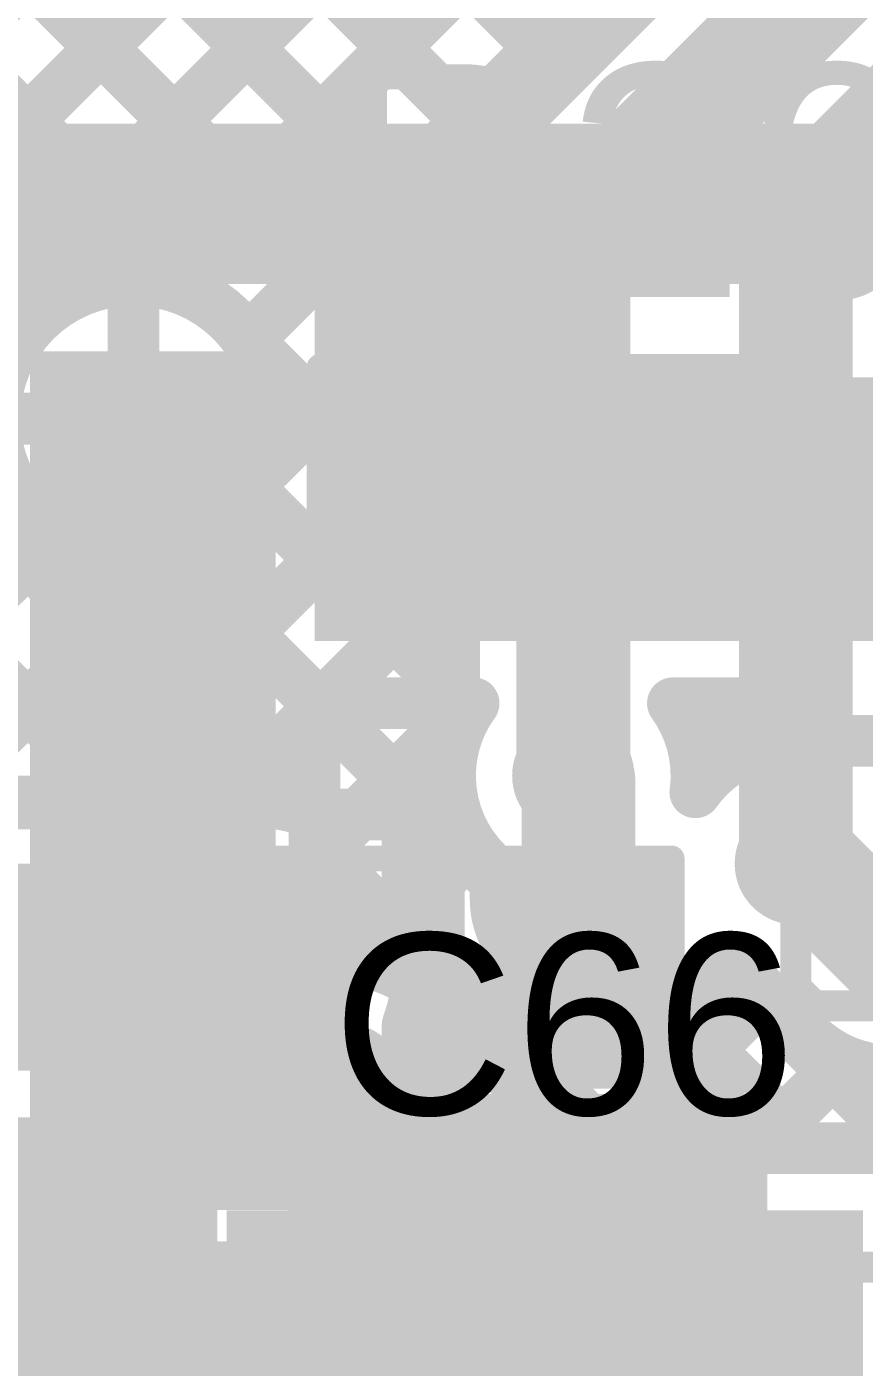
# Model space of a CAD drawing. Header units: millimetres. Extents: x -0.26 to 2.84, y -0.09 to 2.43.
# Drawn here: x 1.5544 to 1.7162, y 0.6937 to 0.9527 of the extents above; entities that cross this region are included whole.
import ezdxf

# ---------------------------------------------------------------- set-up
doc = ezdxf.new("R2010")
doc.units = ezdxf.units.MM
doc.header["$MEASUREMENT"] = 0
for name, color, linetype in [('BottomLayer', 5, 'Continuous'), ('BottomOverlay', 54, 'Continuous'), ('BottomPaste', 16, 'Continuous'), ('BottomSolder', 6, 'Continuous'), ('TopLayer', 1, 'Continuous'), ('TopOverlay', 2, 'Continuous'), ('TopPaste', 8, 'Continuous'), ('TopSolder', 216, 'Continuous'), ('ViaHoleLayer', 16, 'Continuous')]:
    doc.layers.add(name, color=color, linetype=linetype)
doc.styles.add('Arial', font='', dxfattribs={"height": 0.2})
doc.styles.get('Arial').set_extended_font_data('Arial')

# ---------------------------------------------------------------- blocks, each defined once
blk = doc.blocks.new('R__0603_B_18')
at = {"layer": 'BottomLayer'}
for points in [[(-0.045, -0.0175), (-0.045, 0.0175), (-0.015, 0.0175), (-0.015, -0.0175)], [(0.015, -0.0175), (0.015, 0.0175), (0.045, 0.0175), (0.045, -0.0175)]]:
    blk.add_hatch(color=5, dxfattribs=at).paths.add_polyline_path(points)
at = {"layer": 'BottomPaste'}
for points in [[(-0.045, -0.0175), (-0.045, 0.0175), (-0.015, 0.0175), (-0.015, -0.0175)], [(0.015, -0.0175), (0.015, 0.0175), (0.045, 0.0175), (0.045, -0.0175)]]:
    blk.add_hatch(color=16, dxfattribs=at).paths.add_polyline_path(points)
at = {"layer": 'BottomSolder'}
for points in [[(-0.049, -0.0215), (-0.049, 0.0215), (-0.011, 0.0215), (-0.011, -0.0215)], [(0.011, -0.0215), (0.011, 0.0215), (0.049, 0.0215), (0.049, -0.0215)]]:
    blk.add_hatch(color=6, dxfattribs=at).paths.add_polyline_path(points)
at = {"layer": 'BottomOverlay', "const_width": 0.005}
for points in [[(0.048, 0.021), (-0.048, 0.021)], [(-0.048, 0.021), (-0.048, -0.021)], [(0.048, 0.021), (0.048, -0.021)], [(0.048, -0.021), (-0.048, -0.021)]]:
    blk.add_lwpolyline(points, dxfattribs=at)
at = {"layer": 'BottomOverlay', "const_width": 0.0025}
for points in [[(-0.04925, 0.021, 1), (-0.04675, 0.021, 1)], [(-0.04925, 0.021, 1), (-0.04675, 0.021, 1)], [(0.04675, 0.021, 1), (0.04925, 0.021, 1)], [(0.04675, 0.021, 1), (0.04925, 0.021, 1)], [(-0.04925, -0.021, 1), (-0.04675, -0.021, 1)], [(-0.04925, -0.021, 1), (-0.04675, -0.021, 1)], [(0.04675, -0.021, 1), (0.04925, -0.021, 1)], [(0.04675, -0.021, 1), (0.04925, -0.021, 1)]]:
    blk.add_lwpolyline(points, format="xyb", close=True, dxfattribs=at)
blk = doc.blocks.new('R__0603_20')
at = {"layer": 'TopLayer'}
for points in [[(-0.015, 0.0175), (-0.015, -0.0175), (-0.045, -0.0175), (-0.045, 0.0175)], [(0.045, 0.0175), (0.045, -0.0175), (0.015, -0.0175), (0.015, 0.0175)]]:
    blk.add_hatch(color=1, dxfattribs=at).paths.add_polyline_path(points)
at = {"layer": 'TopPaste'}
for points in [[(-0.015, 0.0175), (-0.015, -0.0175), (-0.045, -0.0175), (-0.045, 0.0175)], [(0.045, 0.0175), (0.045, -0.0175), (0.015, -0.0175), (0.015, 0.0175)]]:
    blk.add_hatch(color=8, dxfattribs=at).paths.add_polyline_path(points)
at = {"layer": 'TopSolder'}
for points in [[(-0.011, 0.0215), (-0.011, -0.0215), (-0.049, -0.0215), (-0.049, 0.0215)], [(0.049, 0.0215), (0.049, -0.0215), (0.011, -0.0215), (0.011, 0.0215)]]:
    blk.add_hatch(color=216, dxfattribs=at).paths.add_polyline_path(points)
at = {"layer": 'TopOverlay', "const_width": 0.005}
for points in [[(-0.048, 0.021), (0.048, 0.021)], [(-0.048, -0.021), (-0.048, 0.021)], [(0.048, -0.021), (0.048, 0.021)], [(-0.048, -0.021), (0.048, -0.021)]]:
    blk.add_lwpolyline(points, dxfattribs=at)
at = {"layer": 'TopOverlay', "const_width": 0.0025}
for points in [[(-0.04925, 0.021, 1), (-0.04675, 0.021, 1)], [(-0.04925, 0.021, 1), (-0.04675, 0.021, 1)], [(0.04675, 0.021, 1), (0.04925, 0.021, 1)], [(0.04675, 0.021, 1), (0.04925, 0.021, 1)], [(-0.04925, -0.021, 1), (-0.04675, -0.021, 1)], [(-0.04925, -0.021, 1), (-0.04675, -0.021, 1)], [(0.04675, -0.021, 1), (0.04925, -0.021, 1)], [(0.04675, -0.021, 1), (0.04925, -0.021, 1)]]:
    blk.add_lwpolyline(points, format="xyb", close=True, dxfattribs=at)
blk = doc.blocks.new('S______B______45')
at = {"layer": 'TopLayer'}
for points in [[(-0.045, -0.0175), (-0.045, 0.0175), (-0.015, 0.0175), (-0.015, -0.0175)], [(0.015, -0.0175), (0.015, 0.0175), (0.045, 0.0175), (0.045, -0.0175)]]:
    blk.add_hatch(color=1, dxfattribs=at).paths.add_polyline_path(points)
at = {"layer": 'TopPaste'}
for points in [[(-0.045, -0.0175), (-0.045, 0.0175), (-0.015, 0.0175), (-0.015, -0.0175)], [(0.015, -0.0175), (0.015, 0.0175), (0.045, 0.0175), (0.045, -0.0175)]]:
    blk.add_hatch(color=8, dxfattribs=at).paths.add_polyline_path(points)
at = {"layer": 'TopSolder'}
for points in [[(-0.049, -0.0215), (-0.049, 0.0215), (-0.011, 0.0215), (-0.011, -0.0215)], [(0.011, -0.0215), (0.011, 0.0215), (0.049, 0.0215), (0.049, -0.0215)]]:
    blk.add_hatch(color=216, dxfattribs=at).paths.add_polyline_path(points)
at = {"layer": 'TopOverlay', "const_width": 0.005}
for points in [[(-0.05, 0.022), (0.05, 0.022)], [(-0.05, 0.022), (-0.05, -0.022)], [(0.05, 0.022), (0.05, -0.022)], [(-0.05, -0.022), (0.05, -0.022)]]:
    blk.add_lwpolyline(points, dxfattribs=at)
at = {"layer": 'TopOverlay', "const_width": 0.0025}
for points in [[(-0.05125, 0.022, 1), (-0.04875, 0.022, 1)], [(-0.05125, 0.022, 1), (-0.04875, 0.022, 1)], [(0.04875, 0.022, 1), (0.05125, 0.022, 1)], [(0.04875, 0.022, 1), (0.05125, 0.022, 1)], [(-0.05125, -0.022, 1), (-0.04875, -0.022, 1)], [(-0.05125, -0.022, 1), (-0.04875, -0.022, 1)], [(0.04875, -0.022, 1), (0.05125, -0.022, 1)], [(0.04875, -0.022, 1), (0.05125, -0.022, 1)]]:
    blk.add_lwpolyline(points, format="xyb", close=True, dxfattribs=at)
at = {"layer": 'TopOverlay'}
blk.add_text('SB4', height=0.06, rotation=-90, dxfattribs=at).set_placement((0.05378, 0.08664))
blk = doc.blocks.new('R__1206_B_47')
at = {"layer": 'BottomLayer'}
for points in [[(-0.08, 0.035), (-0.02, 0.035), (-0.02, -0.035), (-0.08, -0.035)], [(0.02, 0.035), (0.08, 0.035), (0.08, -0.035), (0.02, -0.035)]]:
    blk.add_hatch(color=5, dxfattribs=at).paths.add_polyline_path(points)
at = {"layer": 'BottomPaste'}
for points in [[(-0.08, 0.035), (-0.02, 0.035), (-0.02, -0.035), (-0.08, -0.035)], [(0.02, 0.035), (0.08, 0.035), (0.08, -0.035), (0.02, -0.035)]]:
    blk.add_hatch(color=16, dxfattribs=at).paths.add_polyline_path(points)
at = {"layer": 'BottomSolder'}
for points in [[(-0.084, 0.039), (-0.016, 0.039), (-0.016, -0.039), (-0.084, -0.039)], [(0.016, 0.039), (0.084, 0.039), (0.084, -0.039), (0.016, -0.039)]]:
    blk.add_hatch(color=6, dxfattribs=at).paths.add_polyline_path(points)
at = {"layer": 'BottomOverlay', "const_width": 0.00787}
for points in [[(0.085, 0.04), (-0.085, 0.04)], [(-0.085, 0.04), (-0.085, -0.04)], [(0.085, 0.04), (0.085, -0.04)], [(0.085, -0.04), (-0.085, -0.04)]]:
    blk.add_lwpolyline(points, dxfattribs=at)
at = {"layer": 'BottomOverlay', "const_width": 0.00394}
for points in [[(-0.08697, 0.04, 1), (-0.08303, 0.04, 1)], [(-0.08697, 0.04, 1), (-0.08303, 0.04, 1)], [(0.08303, 0.04, 1), (0.08697, 0.04, 1)], [(0.08303, 0.04, 1), (0.08697, 0.04, 1)], [(-0.08697, -0.04, 1), (-0.08303, -0.04, 1)], [(-0.08697, -0.04, 1), (-0.08303, -0.04, 1)], [(0.08303, -0.04, 1), (0.08697, -0.04, 1)], [(0.08303, -0.04, 1), (0.08697, -0.04, 1)]]:
    blk.add_lwpolyline(points, format="xyb", close=True, dxfattribs=at)
blk = doc.blocks.new('C__0603_54')
at = {"layer": 'TopLayer'}
for points in [[(-0.045, -0.0175), (-0.045, 0.0175), (-0.015, 0.0175), (-0.015, -0.0175)], [(0.015, -0.0175), (0.015, 0.0175), (0.045, 0.0175), (0.045, -0.0175)]]:
    blk.add_hatch(color=1, dxfattribs=at).paths.add_polyline_path(points)
at = {"layer": 'TopPaste'}
for points in [[(-0.045, -0.0175), (-0.045, 0.0175), (-0.015, 0.0175), (-0.015, -0.0175)], [(0.015, -0.0175), (0.015, 0.0175), (0.045, 0.0175), (0.045, -0.0175)]]:
    blk.add_hatch(color=8, dxfattribs=at).paths.add_polyline_path(points)
at = {"layer": 'TopSolder'}
for points in [[(-0.049, -0.0215), (-0.049, 0.0215), (-0.011, 0.0215), (-0.011, -0.0215)], [(0.011, -0.0215), (0.011, 0.0215), (0.049, 0.0215), (0.049, -0.0215)]]:
    blk.add_hatch(color=216, dxfattribs=at).paths.add_polyline_path(points)
at = {"layer": 'TopOverlay', "const_width": 0.005}
for points in [[(-0.05, 0.023), (-0.016, 0.023)], [(-0.05, 0.023), (-0.05, -0.023)], [(0.016, 0.023), (0.05, 0.023)], [(0.05, 0.023), (0.05, -0.023)], [(-0.05, -0.023), (-0.016, -0.023)], [(0.016, -0.023), (0.05, -0.023)]]:
    blk.add_lwpolyline(points, dxfattribs=at)
at = {"layer": 'TopOverlay', "const_width": 0.0025}
for points in [[(-0.05125, 0.023, 1), (-0.04875, 0.023, 1)], [(-0.05125, 0.023, 1), (-0.04875, 0.023, 1)], [(-0.01725, 0.023, 1), (-0.01475, 0.023, 1)], [(0.01475, 0.023, 1), (0.01725, 0.023, 1)], [(0.04875, 0.023, 1), (0.05125, 0.023, 1)], [(0.04875, 0.023, 1), (0.05125, 0.023, 1)], [(-0.05125, -0.023, 1), (-0.04875, -0.023, 1)], [(-0.05125, -0.023, 1), (-0.04875, -0.023, 1)], [(-0.01725, -0.023, 1), (-0.01475, -0.023, 1)], [(0.01475, -0.023, 1), (0.01725, -0.023, 1)], [(0.04875, -0.023, 1), (0.05125, -0.023, 1)], [(0.04875, -0.023, 1), (0.05125, -0.023, 1)]]:
    blk.add_lwpolyline(points, format="xyb", close=True, dxfattribs=at)
blk = doc.blocks.new('C__0603_55')
at = {"layer": 'TopLayer'}
for points in [[(-0.045, -0.0175), (-0.045, 0.0175), (-0.015, 0.0175), (-0.015, -0.0175)], [(0.015, -0.0175), (0.015, 0.0175), (0.045, 0.0175), (0.045, -0.0175)]]:
    blk.add_hatch(color=1, dxfattribs=at).paths.add_polyline_path(points)
at = {"layer": 'TopPaste'}
for points in [[(-0.045, -0.0175), (-0.045, 0.0175), (-0.015, 0.0175), (-0.015, -0.0175)], [(0.015, -0.0175), (0.015, 0.0175), (0.045, 0.0175), (0.045, -0.0175)]]:
    blk.add_hatch(color=8, dxfattribs=at).paths.add_polyline_path(points)
at = {"layer": 'TopSolder'}
for points in [[(-0.049, -0.0215), (-0.049, 0.0215), (-0.011, 0.0215), (-0.011, -0.0215)], [(0.011, -0.0215), (0.011, 0.0215), (0.049, 0.0215), (0.049, -0.0215)]]:
    blk.add_hatch(color=216, dxfattribs=at).paths.add_polyline_path(points)
at = {"layer": 'TopOverlay', "const_width": 0.005}
for points in [[(-0.05, 0.023), (-0.05, -0.023)], [(-0.016, 0.023), (-0.05, 0.023)], [(0.05, 0.023), (0.016, 0.023)], [(0.05, 0.023), (0.05, -0.023)], [(-0.016, -0.023), (-0.05, -0.023)], [(0.05, -0.023), (0.016, -0.023)]]:
    blk.add_lwpolyline(points, dxfattribs=at)
at = {"layer": 'TopOverlay', "const_width": 0.0025}
for points in [[(-0.05125, 0.023, 1), (-0.04875, 0.023, 1)], [(-0.05125, 0.023, 1), (-0.04875, 0.023, 1)], [(-0.01725, 0.023, 1), (-0.01475, 0.023, 1)], [(0.01475, 0.023, 1), (0.01725, 0.023, 1)], [(0.04875, 0.023, 1), (0.05125, 0.023, 1)], [(0.04875, 0.023, 1), (0.05125, 0.023, 1)], [(-0.05125, -0.023, 1), (-0.04875, -0.023, 1)], [(-0.05125, -0.023, 1), (-0.04875, -0.023, 1)], [(-0.01725, -0.023, 1), (-0.01475, -0.023, 1)], [(0.01475, -0.023, 1), (0.01725, -0.023, 1)], [(0.04875, -0.023, 1), (0.05125, -0.023, 1)], [(0.04875, -0.023, 1), (0.05125, -0.023, 1)]]:
    blk.add_lwpolyline(points, format="xyb", close=True, dxfattribs=at)
blk = doc.blocks.new('C__0603_103')
at = {"layer": 'TopLayer'}
for points in [[(-0.045, -0.0175), (-0.045, 0.0175), (-0.015, 0.0175), (-0.015, -0.0175)], [(0.015, -0.0175), (0.015, 0.0175), (0.045, 0.0175), (0.045, -0.0175)]]:
    blk.add_hatch(color=1, dxfattribs=at).paths.add_polyline_path(points)
at = {"layer": 'TopPaste'}
for points in [[(-0.045, -0.0175), (-0.045, 0.0175), (-0.015, 0.0175), (-0.015, -0.0175)], [(0.015, -0.0175), (0.015, 0.0175), (0.045, 0.0175), (0.045, -0.0175)]]:
    blk.add_hatch(color=8, dxfattribs=at).paths.add_polyline_path(points)
at = {"layer": 'TopSolder'}
for points in [[(-0.049, -0.0215), (-0.049, 0.0215), (-0.011, 0.0215), (-0.011, -0.0215)], [(0.011, -0.0215), (0.011, 0.0215), (0.049, 0.0215), (0.049, -0.0215)]]:
    blk.add_hatch(color=216, dxfattribs=at).paths.add_polyline_path(points)
at = {"layer": 'TopOverlay', "const_width": 0.005}
for points in [[(-0.05, 0.023), (-0.05, -0.023)], [(-0.016, 0.023), (-0.05, 0.023)], [(0.05, 0.023), (0.016, 0.023)], [(0.05, 0.023), (0.05, -0.023)], [(-0.016, -0.023), (-0.05, -0.023)], [(0.05, -0.023), (0.016, -0.023)]]:
    blk.add_lwpolyline(points, dxfattribs=at)
at = {"layer": 'TopOverlay', "const_width": 0.0025}
for points in [[(-0.05125, 0.023, 1), (-0.04875, 0.023, 1)], [(-0.05125, 0.023, 1), (-0.04875, 0.023, 1)], [(-0.01725, 0.023, 1), (-0.01475, 0.023, 1)], [(0.01475, 0.023, 1), (0.01725, 0.023, 1)], [(0.04875, 0.023, 1), (0.05125, 0.023, 1)], [(0.04875, 0.023, 1), (0.05125, 0.023, 1)], [(-0.05125, -0.023, 1), (-0.04875, -0.023, 1)], [(-0.05125, -0.023, 1), (-0.04875, -0.023, 1)], [(-0.01725, -0.023, 1), (-0.01475, -0.023, 1)], [(0.01475, -0.023, 1), (0.01725, -0.023, 1)], [(0.04875, -0.023, 1), (0.05125, -0.023, 1)], [(0.04875, -0.023, 1), (0.05125, -0.023, 1)]]:
    blk.add_lwpolyline(points, format="xyb", close=True, dxfattribs=at)
blk = doc.blocks.new('C__0603_105')
at = {"layer": 'TopLayer'}
for points in [[(-0.045, -0.0175), (-0.045, 0.0175), (-0.015, 0.0175), (-0.015, -0.0175)], [(0.015, -0.0175), (0.015, 0.0175), (0.045, 0.0175), (0.045, -0.0175)]]:
    blk.add_hatch(color=1, dxfattribs=at).paths.add_polyline_path(points)
at = {"layer": 'TopPaste'}
for points in [[(-0.045, -0.0175), (-0.045, 0.0175), (-0.015, 0.0175), (-0.015, -0.0175)], [(0.015, -0.0175), (0.015, 0.0175), (0.045, 0.0175), (0.045, -0.0175)]]:
    blk.add_hatch(color=8, dxfattribs=at).paths.add_polyline_path(points)
at = {"layer": 'TopSolder'}
for points in [[(-0.049, -0.0215), (-0.049, 0.0215), (-0.011, 0.0215), (-0.011, -0.0215)], [(0.011, -0.0215), (0.011, 0.0215), (0.049, 0.0215), (0.049, -0.0215)]]:
    blk.add_hatch(color=216, dxfattribs=at).paths.add_polyline_path(points)
at = {"layer": 'TopOverlay', "const_width": 0.005}
for points in [[(-0.05, 0.023), (-0.05, -0.023)], [(-0.016, 0.023), (-0.05, 0.023)], [(0.05, 0.023), (0.016, 0.023)], [(0.05, 0.023), (0.05, -0.023)], [(-0.016, -0.023), (-0.05, -0.023)], [(0.05, -0.023), (0.016, -0.023)]]:
    blk.add_lwpolyline(points, dxfattribs=at)
at = {"layer": 'TopOverlay', "const_width": 0.0025}
for points in [[(-0.05125, 0.023, 1), (-0.04875, 0.023, 1)], [(-0.05125, 0.023, 1), (-0.04875, 0.023, 1)], [(-0.01725, 0.023, 1), (-0.01475, 0.023, 1)], [(0.01475, 0.023, 1), (0.01725, 0.023, 1)], [(0.04875, 0.023, 1), (0.05125, 0.023, 1)], [(0.04875, 0.023, 1), (0.05125, 0.023, 1)], [(-0.05125, -0.023, 1), (-0.04875, -0.023, 1)], [(-0.05125, -0.023, 1), (-0.04875, -0.023, 1)], [(-0.01725, -0.023, 1), (-0.01475, -0.023, 1)], [(0.01475, -0.023, 1), (0.01725, -0.023, 1)], [(0.04875, -0.023, 1), (0.05125, -0.023, 1)], [(0.04875, -0.023, 1), (0.05125, -0.023, 1)]]:
    blk.add_lwpolyline(points, format="xyb", close=True, dxfattribs=at)

msp = doc.modelspace()

# ---------------------------------------------------------------- hatches: boundary and pattern name
at = {"layer": 'BottomLayer'}
h = msp.add_hatch(color=5, dxfattribs=at)
edge = h.paths.add_edge_path()
edge.add_arc((1.575, 0.877), 0.01181, 0, 360)
h = msp.add_hatch(color=5, dxfattribs=at)
edge = h.paths.add_edge_path()
edge.add_arc((1.66, 0.808), 0.01181, 0, 360)
h = msp.add_hatch(color=5, dxfattribs=at)
edge = h.paths.add_edge_path()
edge.add_arc((1.703, 0.791), 0.01181, 0, 360)
for points in [[(1.429, 0.652), (1.571, 0.652), (1.571, 0.742), (1.429, 0.742)], [(1.593, 0.652), (1.716, 0.652), (1.716, 0.724), (1.593, 0.724)]]:
    msp.add_hatch(color=5, dxfattribs=at).paths.add_polyline_path(points)
h = msp.add_hatch(color=5, dxfattribs=at)
edge = h.paths.add_edge_path()
edge.add_arc((1.704, 0.713), 0.00886, 0, 360)
at = {"layer": 'TopLayer'}
for points in [[(1.49, 0.903), (1.962, 0.903), (1.962, 0.934), (1.49, 0.934)], [(1.61, 0.834), (1.661, 0.834), (1.661, 0.934), (1.61, 0.934)], [(1.555, 0.728), (1.595, 0.728), (1.595, 0.89), (1.555, 0.89)], [(1.671, 0.834), (1.787, 0.834), (1.787, 0.885), (1.671, 0.885)], [(1.509, 0.632), (1.609, 0.632), (1.609, 0.718), (1.509, 0.718)]]:
    msp.add_hatch(color=1, dxfattribs=at).paths.add_polyline_path(points)
h = msp.add_hatch(color=1, dxfattribs=at)
edge = h.paths.add_edge_path()
edge.add_arc((1.575, 0.877), 0.01181, 0, 360)
h = msp.add_hatch(color=1, dxfattribs=at)
edge = h.paths.add_edge_path()
edge.add_arc((1.66, 0.808), 0.01181, 0, 360)
h = msp.add_hatch(color=1, dxfattribs=at)
edge = h.paths.add_edge_path()
edge.add_arc((1.703, 0.791), 0.01181, 0, 360)
h = msp.add_hatch(color=1, dxfattribs=at)
edge = h.paths.add_edge_path()
edge.add_arc((1.704, 0.713), 0.00886, 0, 360)
at = {"layer": 'ViaHoleLayer'}
h = msp.add_hatch(color=16, dxfattribs=at)
edge = h.paths.add_edge_path()
edge.add_arc((1.575, 0.877), 0.00591, 0, 360)
h = msp.add_hatch(color=16, dxfattribs=at)
edge = h.paths.add_edge_path()
edge.add_arc((1.66, 0.808), 0.00591, 0, 360)
h = msp.add_hatch(color=16, dxfattribs=at)
edge = h.paths.add_edge_path()
edge.add_arc((1.703, 0.791), 0.00591, 0, 360)
h = msp.add_hatch(color=16, dxfattribs=at)
edge = h.paths.add_edge_path()
edge.add_arc((1.704, 0.713), 0.00591, 0, 360)

# ---------------------------------------------------------------- linework, layer by layer
at = {"layer": 'BottomLayer'}
for points, const_width in [([(1.29097, 1.085), (1.57297, 0.803)], 0.01), ([(1.31926, 1.085), (1.60144, 0.80281)], 0.01), ([(1.37583, 1.085), (1.56098, 0.89985)], 0.01), ([(1.39477, 0.803), (1.67677, 1.085)], 0.01), ([(1.40411, 1.085), (1.58967, 0.89944)], 0.01), ([(1.42305, 0.803), (1.70505, 1.085)], 0.01), ([(1.4324, 1.085), (1.637, 0.8804)], 0.01), ([(1.45134, 0.803), (1.73334, 1.085)], 0.01), ([(1.46068, 1.085), (1.637, 0.90868)], 0.01), ([(1.48896, 1.085), (1.64421, 0.92975)], 0.01), ([(1.51725, 1.085), (1.65835, 0.94389)], 0.01), ([(1.57997, 0.90335), (1.76162, 1.085)], 0.01), ([(1.59709, 0.89219), (1.7899, 1.085)], 0.01), ([(1.64374, 0.92928), (1.79872, 1.08426)], 0.01), ([(1.66, 0.91301), (1.81499, 1.068)], 0.022), ([(1.703, 0.915), (1.821, 1.033)], 0.022), ([(1.703, 0.791), (1.703, 0.915)], 0.022), ([(1.66, 0.808), (1.66, 0.91301)], 0.022), ([(1.637, 0.81416), (1.637, 0.91301)], 0.01), ([(1.59966, 0.86647), (1.637, 0.90381)], 0.01), ([(1.575, 0.877), (1.575, 0.89881)], 0.01), ([(1.59744, 0.89167), (1.637, 0.85211)], 0.01), ([(1.55319, 0.877), (1.575, 0.877)], 0.01), ([(1.575, 0.877), (1.59681, 0.877)], 0.01), ([(1.575, 0.85519), (1.575, 0.877)], 0.01), ([(1.56447, 0.803), (1.637, 0.87553)], 0.01), ([(1.59785, 0.86298), (1.637, 0.82383)], 0.01), ([(1.5079, 0.803), (1.55981, 0.85491)], 0.01), ([(1.53619, 0.803), (1.58553, 0.85234)], 0.01), ([(1.58154, 0.851), (1.634, 0.79854)], 0.01), ([(1.59276, 0.803), (1.637, 0.84724)], 0.01), ([(1.61854, 0.8005), (1.637, 0.81896)], 0.01), ([(1.661, 0.771), (1.661, 0.807)], 0.022), ([(1.402, 0.803), (1.598, 0.803)], 0.01), ([(1.6104, 0.8005), (1.628, 0.8005)], 0.01), ([(1.628, 0.78214), (1.628, 0.8005)], 0.01), ([(1.634, 0.8005), (1.6374, 0.8005)], 0.01), ([(1.634, 0.7415), (1.634, 0.8005)], 0.01), ([(1.703, 0.791), (1.70331, 0.79069)], 0.022), ([(1.70331, 0.79069), (1.70475, 0.79069)], 0.022), ([(1.70475, 0.79069), (1.72144, 0.774)], 0.022), ([(1.402, 0.771), (1.598, 0.771)], 0.04), ([(1.62812, 0.7818), (1.634, 0.78767)], 0.01), ([(1.72144, 0.774), (1.805, 0.774)], 0.022), ([(1.62981, 0.77444), (1.634, 0.77026)], 0.01), ([(1.688, 0.7415), (1.688, 0.77251)], 0.01), ([(1.6893, 0.77152), (1.72483, 0.736)], 0.01), ([(1.69393, 0.76899), (1.70518, 0.75774)], 0.01), ([(1.688, 0.75682), (1.69705, 0.76587)], 0.01), ([(1.628, 0.7415), (1.628, 0.75986)], 0.01), ([(1.628, 0.75339), (1.634, 0.75939)], 0.01), ([(1.69546, 0.736), (1.71234, 0.75288)], 0.01), ([(1.628, 0.74797), (1.634, 0.74197)], 0.01), ([(1.688, 0.74454), (1.69654, 0.736)], 0.01), ([(1.6104, 0.7415), (1.628, 0.7415)], 0.01), ([(1.61061, 0.736), (1.61611, 0.7415)], 0.01), ([(1.634, 0.7415), (1.688, 0.7415)], 0.01), ([(1.63447, 0.7415), (1.63997, 0.736)], 0.01), ([(1.63889, 0.736), (1.64439, 0.7415)], 0.01), ([(1.66276, 0.7415), (1.66826, 0.736)], 0.01), ([(1.66718, 0.736), (1.67268, 0.7415)], 0.01), ([(1.583, 0.739), (1.598, 0.739)], 0.01), ([(1.583, 0.73667), (1.58533, 0.739)], 0.01), ([(1.60731, 0.74038), (1.61169, 0.736)], 0.01), ([(1.583, 0.736), (1.728, 0.736)], 0.01)]:
    msp.add_lwpolyline(points, dxfattribs=dict(at, const_width=const_width))
for points, const_width in [([(1.65585, 0.94389, 1), (1.66085, 0.94389, 1)], 0.005), ([(1.64124, 0.92928, 1), (1.64624, 0.92928, 1)], 0.005), ([(1.64124, 0.92928, 1), (1.64624, 0.92928, 1)], 0.005), ([(1.64124, 0.92928, 1), (1.64624, 0.92928, 1)], 0.005), ([(1.64171, 0.92975, 1), (1.64671, 0.92975, 1)], 0.005), ([(1.6975, 0.915, 1), (1.7085, 0.915, 1)], 0.011), ([(1.6975, 0.915, 1), (1.7085, 0.915, 1)], 0.011), ([(1.6545, 0.91301, 1), (1.6655, 0.91301, 1)], 0.011), ([(1.6545, 0.91301, 1), (1.6655, 0.91301, 1)], 0.011), ([(1.6345, 0.91301, 1), (1.6395, 0.91301, 1)], 0.005), ([(1.6345, 0.91301, 1), (1.6395, 0.91301, 1)], 0.005), ([(1.6345, 0.91301, 1), (1.6395, 0.91301, 1)], 0.005), ([(1.6345, 0.90868, 1), (1.6395, 0.90868, 1)], 0.005), ([(1.60181, 0.877, 1), (1.54819, 0.877, 1)], 0.01), ([(1.57747, 0.90335, 1), (1.58247, 0.90335, 1)], 0.005), ([(1.6345, 0.90381, 1), (1.6395, 0.90381, 1)], 0.005), ([(1.55848, 0.89985, 1), (1.56348, 0.89985, 1)], 0.005), ([(1.58717, 0.89944, 1), (1.59217, 0.89944, 1)], 0.005), ([(1.5725, 0.89881, 1), (1.5775, 0.89881, 1)], 0.005), ([(1.59459, 0.89219, 1), (1.59959, 0.89219, 1)], 0.005), ([(1.59494, 0.89167, 1), (1.59994, 0.89167, 1)], 0.005), ([(1.6345, 0.8804, 1), (1.6395, 0.8804, 1)], 0.005), ([(1.55069, 0.877, 1), (1.55569, 0.877, 1)], 0.005), ([(1.5725, 0.877, 1), (1.5775, 0.877, 1)], 0.005), ([(1.5725, 0.877, 1), (1.5775, 0.877, 1)], 0.005), ([(1.5725, 0.877, 1), (1.5775, 0.877, 1)], 0.005), ([(1.5725, 0.877, 1), (1.5775, 0.877, 1)], 0.005), ([(1.59431, 0.877, 1), (1.59931, 0.877, 1)], 0.005), ([(1.59931, 0.877, 1), (1.60431, 0.877, 1)], 0.005), ([(1.6345, 0.87553, 1), (1.6395, 0.87553, 1)], 0.005), ([(1.59716, 0.86647, 1), (1.60216, 0.86647, 1)], 0.005), ([(1.59535, 0.86298, 1), (1.60035, 0.86298, 1)], 0.005), ([(1.5725, 0.85519, 1), (1.5775, 0.85519, 1)], 0.005), ([(1.55731, 0.85491, 1), (1.56231, 0.85491, 1)], 0.005), ([(1.57904, 0.851, 1), (1.58404, 0.851, 1)], 0.005), ([(1.58303, 0.85234, 1), (1.58803, 0.85234, 1)], 0.005), ([(1.6345, 0.85211, 1), (1.6395, 0.85211, 1)], 0.005), ([(1.6345, 0.84724, 1), (1.6395, 0.84724, 1)], 0.005), ([(1.6345, 0.82383, 1), (1.6395, 0.82383, 1)], 0.005), ([(1.6345, 0.81896, 1), (1.6395, 0.81896, 1)], 0.005), ([(1.6345, 0.81416, 1), (1.6395, 0.81416, 1)], 0.005), ([(1.6345, 0.81416, 1), (1.6395, 0.81416, 1)], 0.005), ([(1.6545, 0.808, 1), (1.6655, 0.808, 1)], 0.011), ([(1.6555, 0.807, 1), (1.6665, 0.807, 1)], 0.011), ([(1.56197, 0.803, 1), (1.56697, 0.803, 1)], 0.005), ([(1.57047, 0.803, 1), (1.57547, 0.803, 1)], 0.005), ([(1.59026, 0.803, 1), (1.59526, 0.803, 1)], 0.005), ([(1.5955, 0.803, 1), (1.6005, 0.803, 1)], 0.005), ([(1.5955, 0.803, 1), (1.6005, 0.803, 1)], 0.005), ([(1.59894, 0.80281, 1), (1.60394, 0.80281, 1)], 0.005), ([(1.6079, 0.8005, 1), (1.6129, 0.8005, 1)], 0.005), ([(1.6079, 0.8005, 1), (1.6129, 0.8005, 1)], 0.005), ([(1.61604, 0.8005, 1), (1.62104, 0.8005, 1)], 0.005), ([(1.6255, 0.8005, 1), (1.6305, 0.8005, 1)], 0.005), ([(1.6255, 0.8005, 1), (1.6305, 0.8005, 1)], 0.005), ([(1.6315, 0.8005, 1), (1.6365, 0.8005, 1)], 0.005), ([(1.6315, 0.8005, 1), (1.6365, 0.8005, 1)], 0.005), ([(1.6315, 0.79854, 1), (1.6365, 0.79854, 1)], 0.005), ([(1.6349, 0.8005, 1), (1.6399, 0.8005, 1)], 0.005), ([(1.6349, 0.8005, 1), (1.6399, 0.8005, 1)], 0.005), ([(1.6975, 0.791, 1), (1.7085, 0.791, 1)], 0.011), ([(1.6975, 0.791, 1), (1.7085, 0.791, 1)], 0.011), ([(1.69781, 0.79069, 1), (1.70881, 0.79069, 1)], 0.011), ([(1.69781, 0.79069, 1), (1.70881, 0.79069, 1)], 0.011), ([(1.69925, 0.79069, 1), (1.71025, 0.79069, 1)], 0.011), ([(1.69925, 0.79069, 1), (1.71025, 0.79069, 1)], 0.011), ([(1.588, 0.771, 1), (1.608, 0.771, 1)], 0.02), ([(1.6315, 0.78767, 1), (1.6365, 0.78767, 1)], 0.005), ([(1.6255, 0.78214, 1), (1.6305, 0.78214, 1)], 0.005), ([(1.6255, 0.78214, 1), (1.6305, 0.78214, 1)], 0.005), ([(1.62562, 0.7818, 1), (1.63062, 0.7818, 1)], 0.005), ([(1.71594, 0.774, 1), (1.72694, 0.774, 1)], 0.011), ([(1.71594, 0.774, 1), (1.72694, 0.774, 1)], 0.011), ([(1.6555, 0.771, 1), (1.6665, 0.771, 1)], 0.011), ([(1.62731, 0.77444, 1), (1.63231, 0.77444, 1)], 0.005), ([(1.6855, 0.77251, 1), (1.6905, 0.77251, 1)], 0.005), ([(1.6855, 0.77251, 1), (1.6905, 0.77251, 1)], 0.005), ([(1.6275, 0.771, 1), (1.6325, 0.771, 1)], 0.005), ([(1.6275, 0.771, 1), (1.6325, 0.771, 1)], 0.005), ([(1.6315, 0.77026, 1), (1.6365, 0.77026, 1)], 0.005), ([(1.6868, 0.77152, 1), (1.6918, 0.77152, 1)], 0.005), ([(1.69143, 0.76899, 1), (1.69643, 0.76899, 1)], 0.005), ([(1.69143, 0.76899, 1), (1.69643, 0.76899, 1)], 0.005), ([(1.69455, 0.76587, 1), (1.69955, 0.76587, 1)], 0.005), ([(1.6255, 0.75986, 1), (1.6305, 0.75986, 1)], 0.005), ([(1.6255, 0.75986, 1), (1.6305, 0.75986, 1)], 0.005), ([(1.6315, 0.75939, 1), (1.6365, 0.75939, 1)], 0.005), ([(1.6855, 0.75682, 1), (1.6905, 0.75682, 1)], 0.005), ([(1.70268, 0.75774, 1), (1.70768, 0.75774, 1)], 0.005), ([(1.70268, 0.75774, 1), (1.70768, 0.75774, 1)], 0.005), ([(1.70268, 0.75774, 1), (1.70768, 0.75774, 1)], 0.005), ([(1.6255, 0.75339, 1), (1.6305, 0.75339, 1)], 0.005), ([(1.70984, 0.75288, 1), (1.71484, 0.75288, 1)], 0.005), ([(1.6255, 0.74797, 1), (1.6305, 0.74797, 1)], 0.005), ([(1.6855, 0.74454, 1), (1.6905, 0.74454, 1)], 0.005), ([(1.6079, 0.7415, 1), (1.6129, 0.7415, 1)], 0.005), ([(1.6079, 0.7415, 1), (1.6129, 0.7415, 1)], 0.005), ([(1.61361, 0.7415, 1), (1.61861, 0.7415, 1)], 0.005), ([(1.6255, 0.7415, 1), (1.6305, 0.7415, 1)], 0.005), ([(1.6255, 0.7415, 1), (1.6305, 0.7415, 1)], 0.005), ([(1.6315, 0.74197, 1), (1.6365, 0.74197, 1)], 0.005), ([(1.6315, 0.7415, 1), (1.6365, 0.7415, 1)], 0.005), ([(1.6315, 0.7415, 1), (1.6365, 0.7415, 1)], 0.005), ([(1.63197, 0.7415, 1), (1.63697, 0.7415, 1)], 0.005), ([(1.64189, 0.7415, 1), (1.64689, 0.7415, 1)], 0.005), ([(1.66026, 0.7415, 1), (1.66526, 0.7415, 1)], 0.005), ([(1.67018, 0.7415, 1), (1.67518, 0.7415, 1)], 0.005), ([(1.6855, 0.7415, 1), (1.6905, 0.7415, 1)], 0.005), ([(1.6855, 0.7415, 1), (1.6905, 0.7415, 1)], 0.005), ([(1.5805, 0.739, 1), (1.5855, 0.739, 1)], 0.005), ([(1.58283, 0.739, 1), (1.58783, 0.739, 1)], 0.005), ([(1.5955, 0.739, 1), (1.6005, 0.739, 1)], 0.005), ([(1.5955, 0.739, 1), (1.6005, 0.739, 1)], 0.005), ([(1.60481, 0.74038, 1), (1.60981, 0.74038, 1)], 0.005), ([(1.5805, 0.73667, 1), (1.5855, 0.73667, 1)], 0.005), ([(1.5805, 0.736, 1), (1.5855, 0.736, 1)], 0.005), ([(1.60811, 0.736, 1), (1.61311, 0.736, 1)], 0.005), ([(1.60919, 0.736, 1), (1.61419, 0.736, 1)], 0.005), ([(1.63639, 0.736, 1), (1.64139, 0.736, 1)], 0.005), ([(1.63747, 0.736, 1), (1.64247, 0.736, 1)], 0.005), ([(1.66468, 0.736, 1), (1.66968, 0.736, 1)], 0.005), ([(1.66576, 0.736, 1), (1.67076, 0.736, 1)], 0.005), ([(1.69296, 0.736, 1), (1.69796, 0.736, 1)], 0.005), ([(1.69404, 0.736, 1), (1.69904, 0.736, 1)], 0.005)]:
    msp.add_lwpolyline(points, format="xyb", close=True, dxfattribs=dict(at, const_width=const_width))
at = {"layer": 'BottomLayer', "const_width": 0.01}
for points in [[(1.637, 0.91301, -0.198912), (1.64374, 0.92928)], [(1.637, 0.91301, -0.198912), (1.64374, 0.92928)], [(1.6374, 0.8005, -0.146582), (1.637, 0.81416)], [(1.598, 0.803, -0.099806), (1.6104, 0.8005)], [(1.628, 0.78214, -0.08909), (1.63, 0.771)], [(1.69393, 0.76899, -0.072764), (1.688, 0.77251)], [(1.63, 0.771, -0.08909), (1.628, 0.75986)], [(1.72144, 0.751, -0.198912), (1.70518, 0.75774)], [(1.72144, 0.751, -0.198912), (1.70518, 0.75774)], [(1.6104, 0.7415, -0.099806), (1.598, 0.739)]]:
    msp.add_lwpolyline(points, format="xyb", dxfattribs=at)
at = {"layer": 'TopLayer'}
for points, const_width in [([(1.61, 0.822), (1.64074, 0.822)], 0.01), ([(1.61, 0.79196), (1.64004, 0.822)], 0.01), ([(1.61, 0.7865), (1.61, 0.822)], 0.01), ([(1.61054, 0.822), (1.645, 0.78754)], 0.01), ([(1.67926, 0.822), (1.70803, 0.822)], 0.01), ([(1.68378, 0.80917), (1.69661, 0.822)], 0.01), ([(1.69539, 0.822), (1.70259, 0.81481)], 0.01), ([(1.70803, 0.81427), (1.70803, 0.822)], 0.01), ([(1.71303, 0.81472), (1.75453, 0.81472)], 0.01), ([(1.58, 0.809), (1.605, 0.809)], 0.01), ([(1.66, 0.784), (1.66, 0.808)], 0.006), ([(1.61, 0.79426), (1.66426, 0.74)], 0.01), ([(1.61845, 0.77213), (1.64057, 0.79424)], 0.01), ([(1.645, 0.784), (1.645, 0.78951)], 0.01), ([(1.703, 0.76706), (1.703, 0.791)], 0.006), ([(1.61, 0.7765), (1.61, 0.7865)], 0.01), ([(1.61, 0.7765), (1.61, 0.7865)], 0.01), ([(1.66, 0.784), (1.70605, 0.73795)], 0.006), ([(1.61, 0.77232), (1.61, 0.7765)], 0.01), ([(1.61, 0.77232), (1.61536, 0.77232)], 0.01), ([(1.63622, 0.76161), (1.64872, 0.77411)], 0.01), ([(1.6494, 0.77339), (1.68279, 0.74)], 0.01), ([(1.6327, 0.76512), (1.6473, 0.75053)], 0.01), ([(1.703, 0.76706), (1.70651, 0.76354)], 0.006), ([(1.65009, 0.7472), (1.66284, 0.75995)], 0.01), ([(1.70651, 0.76354), (1.75453, 0.76354)], 0.006), ([(1.58, 0.748), (1.58232, 0.748)], 0.025), ([(1.58232, 0.748), (1.5825, 0.74782)], 0.025), ([(1.5825, 0.74782), (1.61536, 0.74782)], 0.025), ([(1.61536, 0.74782), (1.63, 0.73318)], 0.025), ([(1.67118, 0.74), (1.67698, 0.7458)], 0.01), ([(1.63, 0.67014), (1.63, 0.73318)], 0.025), ([(1.65353, 0.74), (1.68279, 0.74)], 0.01), ([(1.70605, 0.73795), (1.75453, 0.73795)], 0.006), ([(1.672, 0.713), (1.704, 0.713)], 0.006), ([(1.704, 0.713), (1.75389, 0.713)], 0.006)]:
    msp.add_lwpolyline(points, dxfattribs=dict(at, const_width=const_width))
for points, const_width in [([(1.6075, 0.822, 1), (1.6125, 0.822, 1)], 0.005), ([(1.6075, 0.822, 1), (1.6125, 0.822, 1)], 0.005), ([(1.60804, 0.822, 1), (1.61304, 0.822, 1)], 0.005), ([(1.63754, 0.822, 1), (1.64254, 0.822, 1)], 0.005), ([(1.63824, 0.822, 1), (1.64324, 0.822, 1)], 0.005), ([(1.63824, 0.822, 1), (1.64324, 0.822, 1)], 0.005), ([(1.67676, 0.822, 1), (1.68176, 0.822, 1)], 0.005), ([(1.67676, 0.822, 1), (1.68176, 0.822, 1)], 0.005), ([(1.6929, 0.822, 1), (1.69789, 0.822, 1)], 0.005), ([(1.69411, 0.822, 1), (1.69911, 0.822, 1)], 0.005), ([(1.70553, 0.822, 1), (1.71053, 0.822, 1)], 0.005), ([(1.70553, 0.822, 1), (1.71053, 0.822, 1)], 0.005), ([(1.70009, 0.81481, 1), (1.70509, 0.81481, 1)], 0.005), ([(1.70553, 0.81427, 1), (1.71053, 0.81427, 1)], 0.005), ([(1.70553, 0.81427, 1), (1.71053, 0.81427, 1)], 0.005), ([(1.71053, 0.81472, 1), (1.71553, 0.81472, 1)], 0.005), ([(1.5775, 0.809, 1), (1.5825, 0.809, 1)], 0.005), ([(1.6025, 0.809, 1), (1.6075, 0.809, 1)], 0.005), ([(1.68128, 0.80917, 1), (1.68628, 0.80917, 1)], 0.005), ([(1.6585, 0.808, 1), (1.6615, 0.808, 1)], 0.003), ([(1.68131, 0.808, 1), (1.68631, 0.808, 1)], 0.005), ([(1.68131, 0.808, 1), (1.68631, 0.808, 1)], 0.005), ([(1.68109, 0.8048, 1), (1.68609, 0.8048, 1)], 0.005), ([(1.68109, 0.8048, 1), (1.68609, 0.8048, 1)], 0.005), ([(1.6075, 0.79426, 1), (1.6125, 0.79426, 1)], 0.005), ([(1.63807, 0.79424, 1), (1.64307, 0.79424, 1)], 0.005), ([(1.6075, 0.79196, 1), (1.6125, 0.79196, 1)], 0.005), ([(1.6425, 0.78951, 1), (1.6475, 0.78951, 1)], 0.005), ([(1.6425, 0.78951, 1), (1.6475, 0.78951, 1)], 0.005), ([(1.7015, 0.791, 1), (1.7045, 0.791, 1)], 0.003), ([(1.6075, 0.7865, 1), (1.6125, 0.7865, 1)], 0.005), ([(1.6075, 0.7865, 1), (1.6125, 0.7865, 1)], 0.005), ([(1.6075, 0.7865, 1), (1.6125, 0.7865, 1)], 0.005), ([(1.6425, 0.78754, 1), (1.6475, 0.78754, 1)], 0.005), ([(1.6425, 0.784, 1), (1.6475, 0.784, 1)], 0.005), ([(1.6425, 0.784, 1), (1.6475, 0.784, 1)], 0.005), ([(1.6425, 0.784, 1), (1.6475, 0.784, 1)], 0.005), ([(1.6585, 0.784, 1), (1.6615, 0.784, 1)], 0.003), ([(1.6585, 0.784, 1), (1.6615, 0.784, 1)], 0.003), ([(1.6075, 0.7765, 1), (1.6125, 0.7765, 1)], 0.005), ([(1.6075, 0.7765, 1), (1.6125, 0.7765, 1)], 0.005), ([(1.6075, 0.7765, 1), (1.6125, 0.7765, 1)], 0.005), ([(1.6075, 0.77232, 1), (1.6125, 0.77232, 1)], 0.005), ([(1.6075, 0.77232, 1), (1.6125, 0.77232, 1)], 0.005), ([(1.61286, 0.77232, 1), (1.61786, 0.77232, 1)], 0.005), ([(1.61286, 0.77232, 1), (1.61786, 0.77232, 1)], 0.005), ([(1.61286, 0.77232, 1), (1.61786, 0.77232, 1)], 0.005), ([(1.64622, 0.77411, 1), (1.65122, 0.77411, 1)], 0.005), ([(1.64689, 0.7734, 1), (1.65189, 0.7734, 1)], 0.005), ([(1.64689, 0.77339, 1), (1.65189, 0.77339, 1)], 0.005), ([(1.6469, 0.77339, 1), (1.6519, 0.77339, 1)], 0.005), ([(1.61595, 0.77213, 1), (1.62095, 0.77213, 1)], 0.005), ([(1.63018, 0.76515, 1), (1.63518, 0.76515, 1)], 0.005), ([(1.6302, 0.76512, 1), (1.6352, 0.76512, 1)], 0.005), ([(1.6302, 0.76512, 1), (1.6352, 0.76512, 1)], 0.005), ([(1.7015, 0.76706, 1), (1.7045, 0.76706, 1)], 0.003), ([(1.7015, 0.76706, 1), (1.7045, 0.76706, 1)], 0.003), ([(1.63372, 0.76161, 1), (1.63872, 0.76161, 1)], 0.005), ([(1.66034, 0.75995, 1), (1.66534, 0.75995, 1)], 0.005), ([(1.70501, 0.76354, 1), (1.70801, 0.76354, 1)], 0.003), ([(1.70501, 0.76354, 1), (1.70801, 0.76354, 1)], 0.003), ([(1.57375, 0.748, 1), (1.58625, 0.748, 1)], 0.0125), ([(1.57607, 0.748, 1), (1.58857, 0.748, 1)], 0.0125), ([(1.57607, 0.748, 1), (1.58857, 0.748, 1)], 0.0125), ([(1.57625, 0.74782, 1), (1.58875, 0.74782, 1)], 0.0125), ([(1.57625, 0.74782, 1), (1.58875, 0.74782, 1)], 0.0125), ([(1.60911, 0.74782, 1), (1.62161, 0.74782, 1)], 0.0125), ([(1.60911, 0.74782, 1), (1.62161, 0.74782, 1)], 0.0125), ([(1.6448, 0.75053, 1), (1.6498, 0.75053, 1)], 0.005), ([(1.6448, 0.75053, 1), (1.6498, 0.75053, 1)], 0.005), ([(1.64482, 0.7505, 1), (1.64982, 0.7505, 1)], 0.005), ([(1.64759, 0.7472, 1), (1.65259, 0.7472, 1)], 0.005), ([(1.67448, 0.7458, 1), (1.67948, 0.7458, 1)], 0.005), ([(1.62375, 0.73318, 1), (1.63625, 0.73318, 1)], 0.0125), ([(1.62375, 0.73318, 1), (1.63625, 0.73318, 1)], 0.0125), ([(1.65103, 0.74, 1), (1.65603, 0.74, 1)], 0.005), ([(1.65103, 0.74, 1), (1.65603, 0.74, 1)], 0.005), ([(1.65103, 0.74, 1), (1.65603, 0.74, 1)], 0.005), ([(1.66176, 0.74, 1), (1.66676, 0.74, 1)], 0.005), ([(1.66868, 0.74, 1), (1.67368, 0.74, 1)], 0.005), ([(1.68029, 0.74, 1), (1.68529, 0.74, 1)], 0.005), ([(1.68029, 0.74, 1), (1.68529, 0.74, 1)], 0.005), ([(1.70455, 0.73795, 1), (1.70755, 0.73795, 1)], 0.003), ([(1.70455, 0.73795, 1), (1.70755, 0.73795, 1)], 0.003), ([(1.6705, 0.713, 1), (1.6735, 0.713, 1)], 0.003), ([(1.7025, 0.713, 1), (1.7055, 0.713, 1)], 0.003), ([(1.7025, 0.713, 1), (1.7055, 0.713, 1)], 0.003)]:
    msp.add_lwpolyline(points, format="xyb", close=True, dxfattribs=dict(at, const_width=const_width))
at = {"layer": 'TopLayer', "const_width": 0.01}
for points in [[(1.645, 0.78951, -0.398784), (1.64074, 0.822)], [(1.67926, 0.822, -0.158441), (1.68381, 0.808)], [(1.68359, 0.8048, -0.299933), (1.70803, 0.81427)], [(1.68381, 0.808, -0.033727), (1.68359, 0.8048)], [(1.64939, 0.77339, -0.198912), (1.645, 0.784)], [(1.64939, 0.7734, -0.198764), (1.645, 0.784)], [(1.61536, 0.77232, -0.198912), (1.63268, 0.76515)], [(1.61536, 0.77232, -0.199267), (1.6327, 0.76512)], [(1.6473, 0.75053, -0.126816), (1.65353, 0.74)], [(1.64732, 0.7505, -0.12647), (1.65353, 0.74)]]:
    msp.add_lwpolyline(points, format="xyb", dxfattribs=at)

# ---------------------------------------------------------------- block references
for name, p, rotation in [('C__0603_55', (1.55, 0.864), 180), ('C__0603_105', (1.55, 0.809), 180), ('R__0603_B_18', (1.631, 0.771), 180), ('C__0603_103', (1.55, 0.754), 180), ('S______B______45', (1.53, 0.62), 90), ('C__0603_54', (1.672, 0.683), 90), ('R__1206_B_47', (1.589, 0.688), 180)]:
    msp.add_blockref(name, p, dxfattribs=dict(rotation=rotation))
msp.add_blockref('R__0603_20', (1.659, 0.866))

# ---------------------------------------------------------------- texts
at = {"layer": 'BottomOverlay', "style": 'Arial', "text_generation_flag": 2}
msp.add_text('R22', height=0.045, dxfattribs=at).set_placement((1.57298, 0.75751))
at = {"layer": 'TopOverlay', "style": 'Arial'}
for s, height, p in [('R20', 0.045, (1.61302, 0.90051)), ('C66', 0.035, (1.61335, 0.74251)), ('SB4', 0.06, (1.44336, 0.67308))]:
    msp.add_text(s, height=height, dxfattribs=at).set_placement(p)

doc.saveas('drawing.dxf')
